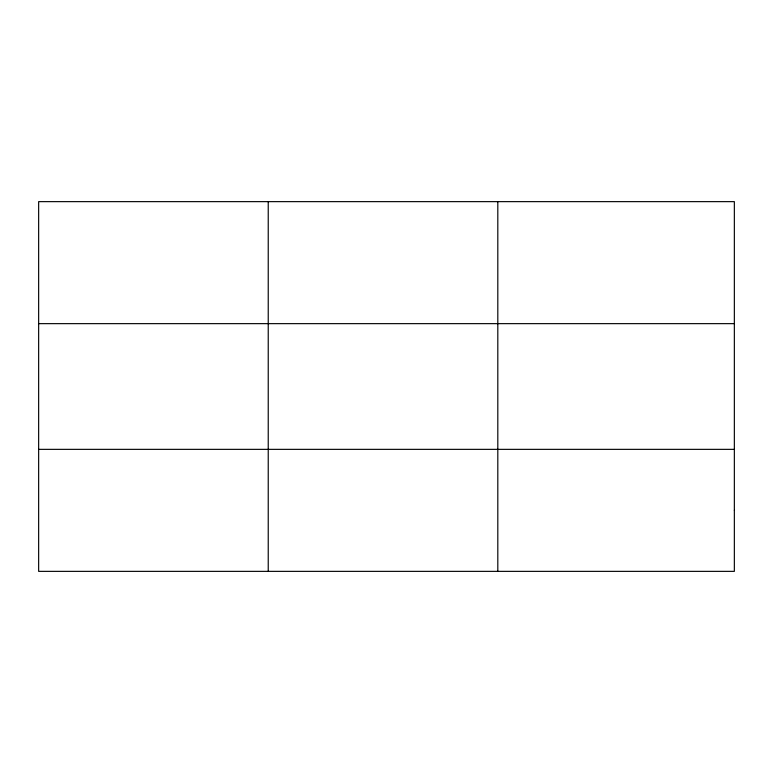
<?xml version="1.0" encoding="UTF-8"?>
<svg xmlns="http://www.w3.org/2000/svg" width="773" height="773" viewBox="0 0 773 773"><rect width="100%" height="100%" fill="white"/><g stroke="black" fill="none" stroke-linecap="round" stroke-linejoin="round"><path stroke-width="1.16" d="M268.231 201.637L268.231 571.363M497.812 201.637L497.812 571.363M38.65 323.645L734.35 323.645M38.65 449.355L734.35 449.355M734.35 510.354L734.35 571.363L38.65 571.363L38.65 201.637L734.35 201.637L734.35 510.354"/></g></svg>
